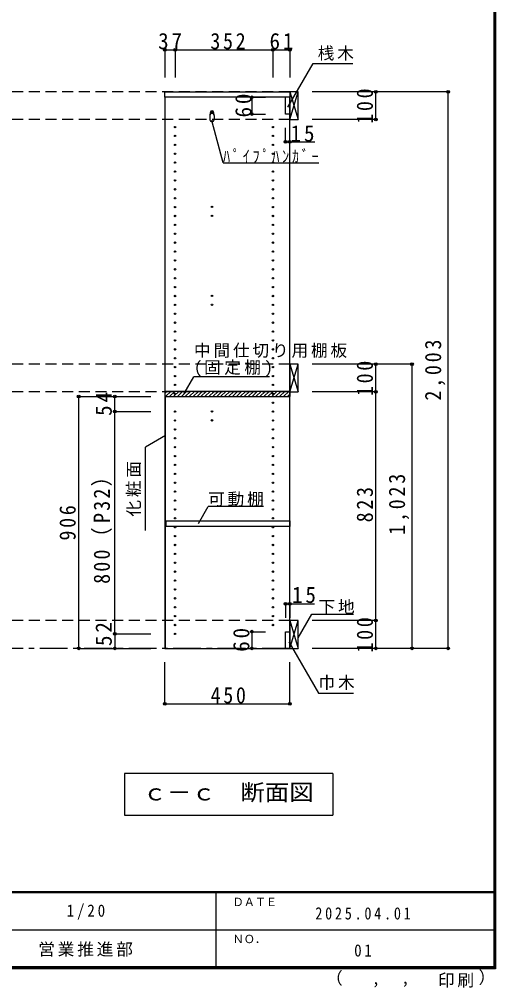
# Model space of a CAD drawing. Units: millimetres at full size, sheet at 1:20. Extents: x -3922 to 3878, y -2932 to 2722.
# Drawn here: x 2163 to 3878, y -2932 to 552 of the extents above; entities that cross this region are included whole.
import ezdxf
from ezdxf.enums import TextEntityAlignment as Align

# ---------------------------------------------------------------- set-up
doc = ezdxf.new("R2010")
doc.units = ezdxf.units.MM
doc.header["$LTSCALE"] = 20
doc.header["$PDMODE"] = 32
doc.header["$PDSIZE"] = 10
doc.linetypes.add('CHAIN1', pattern=[8, 5, -1, 1, -1])
doc.linetypes.add('DASHED2', pattern=[3, 2, -1])
for name, color, linetype in [('0-2_本体', 2, 'Continuous'), ('0-3_固定棚', 2, 'Continuous'), ('0-4_可動棚', 3, 'Continuous'), ('0-5', 4, 'Continuous'), ('0-6_ﾊﾟｲﾌﾟﾊﾝｶﾞｰ', 7, 'Continuous'), ('0-7_桟木・巾木', 2, 'Continuous'), ('0-8_引き出し', 3, 'Continuous'), ('0-A_文字', 7, 'Continuous'), ('0-B_寸法', 4, 'Continuous'), ('0-C_ハッチ', 4, 'Continuous'), ('F-1_枠', 6, 'Continuous'), ('F-A_文字', 7, 'Continuous')]:
    doc.layers.add(name, color=color, linetype=linetype)
doc.styles.add('ＭＳ ゴシック', font='')
doc.styles.get('ＭＳ ゴシック').set_extended_font_data('MS Gothic')

msp = doc.modelspace()

# ---------------------------------------------------------------- linework, layer by layer
at = {"layer": '0-2_本体'}
for p, q in [((2686.94, 271.73), (2686.94, 291.73)), ((2686.94, 291.73), (3136.94, 291.73)), ((3136.94, 291.73), (3136.94, 271.73)), ((3136.94, 271.73), (2686.94, 271.73)), ((2688.94, -1711.27), (2688.94, -805.27))]:
    msp.add_line(p, q, dxfattribs=at)
at = {"layer": '0-3_固定棚'}
for p, q in [((2686.94, -785.27), (2686.94, -805.27)), ((2686.94, -785.27), (3136.94, -785.27)), ((3136.94, -785.27), (3136.94, -805.27)), ((2686.94, -805.27), (3136.94, -805.27))]:
    msp.add_line(p, q, dxfattribs=at)
at = {"layer": '0-4_可動棚', "color": 2}
msp.add_lwpolyline([(2691.94, -1252.77), (3136.94, -1252.77), (3136.94, -1272.77), (2691.94, -1272.77)], close=True, dxfattribs=at)
at = {"layer": '0-5', "color": 3}
for p, q in [((2686.94, 271.73), (2686.94, -1711.27)), ((3136.94, 271.73), (2686.94, 271.73)), ((3136.94, -1711.27), (3136.94, 271.73)), ((2686.94, -1711.27), (3136.94, -1711.27))]:
    msp.add_line(p, q, dxfattribs=at)
at = {"layer": '0-5'}
for centre in [(2856.94, 218.23), (2856.94, 186.23), (2723.94, 164.73), (3075.94, 164.73), (2723.94, 132.73), (3075.94, 132.73), (2723.94, 100.73), (2723.94, 68.73), (3075.94, 100.73), (3075.94, 68.73), (2723.94, 36.73), (3075.94, 36.73), (2723.94, 4.73), (3075.94, 4.73), (2723.94, -27.27), (3075.94, -27.27), (2723.94, -59.27), (3075.94, -59.27), (2723.94, -91.27), (3075.94, -91.27), (2723.94, -123.27), (2856.94, -122.77), (3075.94, -123.27), (2723.94, -155.27), (2856.94, -154.77), (3075.94, -155.27), (2723.94, -187.27), (3075.94, -187.27), (2723.94, -219.27), (3075.94, -219.27), (2723.94, -251.27), (3075.94, -251.27), (2723.94, -283.27), (2723.94, -315.27), (3075.94, -283.27), (3075.94, -315.27), (2723.94, -347.27), (3075.94, -347.27), (2723.94, -379.27), (3075.94, -379.27), (2723.94, -411.27), (3075.94, -411.27), (2723.94, -443.27), (2856.94, -442.77), (3075.94, -443.27), (2723.94, -475.27), (2856.94, -474.77), (3075.94, -475.27), (2723.94, -507.27), (3075.94, -507.27), (2723.94, -539.27), (3075.94, -539.27), (2723.94, -571.27), (3075.94, -571.27), (2723.94, -603.27), (3075.94, -603.27), (2723.94, -635.27), (3075.94, -635.27), (2723.94, -667.27), (2723.94, -699.27), (3075.94, -667.27), (3075.94, -699.27), (2723.94, -731.27), (3075.94, -731.27), (2723.94, -763.27), (3075.94, -763.27), (2723.94, -795.27), (3075.94, -795.27), (3075.94, -827.27), (2723.94, -859.27), (2856.94, -858.77), (3075.94, -859.27), (2723.94, -891.27), (2856.94, -890.77), (3075.94, -891.27), (2723.94, -923.27), (3075.94, -923.27), (2723.94, -955.27), (3075.94, -955.27), (2723.94, -987.27), (3075.94, -987.27), (2723.94, -1019.27), (3075.94, -1019.27), (2723.94, -1051.27), (3075.94, -1051.27), (2723.94, -1083.27), (2723.94, -1115.27), (3075.94, -1083.27), (3075.94, -1115.27), (2723.94, -1147.27), (3075.94, -1147.27), (2723.94, -1179.27), (3075.94, -1179.27), (2723.94, -1211.27), (3075.94, -1211.27), (2723.94, -1243.27), (3075.94, -1243.27), (2723.94, -1275.27), (3075.94, -1275.27), (2723.94, -1307.27), (3075.94, -1307.27), (2723.94, -1339.27), (3075.94, -1339.27), (2723.94, -1371.27), (3075.94, -1371.27), (2723.94, -1403.27), (3075.94, -1403.27), (2723.94, -1435.27), (3075.94, -1435.27), (2723.94, -1467.27), (2723.94, -1499.27), (3075.94, -1467.27), (3075.94, -1499.27), (2723.94, -1531.27), (3075.94, -1531.27), (2723.94, -1563.27), (3075.94, -1563.27), (2723.94, -1595.27), (3075.94, -1595.27), (2723.94, -1627.27), (3075.94, -1627.27), (2723.94, -1659.27)]:
    msp.add_circle(centre, 2.5, dxfattribs=at)
at = {"layer": '0-6_ﾊﾟｲﾌﾟﾊﾝｶﾞｰ', "color": 2}
for p, q in [((2849.44, 206.23), (2849.44, 191.23)), ((2864.44, 206.23), (2864.44, 191.23))]:
    msp.add_line(p, q, dxfattribs=at)
at = {"layer": '0-6_ﾊﾟｲﾌﾟﾊﾝｶﾞｰ'}
for centre, radius, start, end in [((2895.54, 204.72), 46.13, 162.96035, 178.115), ((2856.94, 218.23), 5.5, 0, 180), ((2818.33, 204.72), 46.13, 1.885, 17.03965)]:
    msp.add_arc(centre, radius, start, end, dxfattribs=at)
at = {"layer": '0-6_ﾊﾟｲﾌﾟﾊﾝｶﾞｰ', "color": 2}
for centre, start, end in [((2856.94, 206.23), 0, 180), ((2856.94, 191.23), 180, 0)]:
    msp.add_arc(centre, 7.5, start, end, dxfattribs=at)
at = {"layer": '0-7_桟木・巾木'}
for p, q in [((3136.94, 271.73), (3121.94, 271.73)), ((3121.94, 211.73), (3121.94, 271.73)), ((3136.94, 271.73), (3136.94, 230.73)), ((3121.94, -1651.27), (3136.94, -1651.27)), ((3136.94, -1651.27), (3136.94, -1711.27))]:
    msp.add_line(p, q, dxfattribs=at)
for points in [[(3136.94, 211.73), (3125.44, 211.73), (3121.94, 211.73)], [(3136.94, -1711.27), (3121.94, -1711.27), (3121.94, -1651.27)]]:
    msp.add_lwpolyline(points, dxfattribs=at)
at = {"layer": '0-8_引き出し'}
for p, q in [((3136.94, 291.73), (3136.94, 191.73)), ((3166.94, 291.73), (3136.94, 291.73)), ((3166.94, 191.73), (3166.94, 291.73)), ((3136.94, 191.73), (3166.94, 191.73)), ((3136.94, -688.27), (3136.94, -788.27)), ((3166.94, -688.27), (3136.94, -688.27)), ((3166.94, -788.27), (3166.94, -688.27)), ((3136.94, -788.27), (3166.94, -788.27)), ((3136.94, -1611.27), (3136.94, -1711.27)), ((3166.94, -1611.27), (3136.94, -1611.27)), ((3166.94, -1711.27), (3166.94, -1611.27)), ((3136.94, -1711.27), (3166.94, -1711.27))]:
    msp.add_line(p, q, dxfattribs=at)
at = {"layer": '0-8_引き出し', "color": 7}
for p, q in [((3136.94, 191.73), (3166.94, 291.73)), ((3136.94, 291.73), (3166.94, 191.73)), ((3136.94, -788.27), (3166.94, -688.27)), ((3136.94, -688.27), (3166.94, -788.27)), ((3136.94, -1711.27), (3166.94, -1611.27)), ((3136.94, -1611.27), (3166.94, -1711.27))]:
    msp.add_line(p, q, dxfattribs=at)
at = {"layer": '0-A_文字'}
for p, q in [((3130.27, 236.27), (3221.14, 393.67)), ((3221.14, 393.67), (3363.37, 393.67)), ((2896.68, 35.43), (2856.94, 183.73)), ((2896.68, 35.43), (3241.68, 35.43)), ((2757.02, -794.33), (2792.04, -733.68)), ((3063.42, -733.68), (2792.04, -733.68)), ((2688.94, -945.78), (2616.94, -987.35)), ((2616.94, -1287.35), (2616.94, -987.35)), ((2807.81, -1261.83), (2842.83, -1201.18)), ((3042.83, -1201.18), (2842.83, -1201.18)), ((3166.94, -1672.95), (3215.71, -1588.48)), ((3215.71, -1588.48), (3366.24, -1588.48)), ((3291.94, -2161.27), (3291.94, -2311.27)), ((2541.94, -2311.27), (3291.94, -2311.27))]:
    msp.add_line(p, q, dxfattribs=at)
at = {"layer": '0-A_文字', "linetype": 'CHAIN1'}
msp.add_line((3136.94, -1711.27), (-3153.06, -1711.27), dxfattribs=at)
at = {"layer": '0-A_文字'}
for points in [[(3133.13, -1687.54), (3240.21, -1873.01), (3366.24, -1873.01)], [(3291.94, -2161.27), (2541.94, -2161.27), (2541.94, -2311.27)]]:
    msp.add_lwpolyline(points, dxfattribs=at)
at = {"layer": '0-B_寸法'}
for p, q in [((2686.94, 442.73), (2686.94, 342.73)), ((2686.94, 442.73), (3136.94, 442.73)), ((2723.94, 442.73), (2723.94, 342.73)), ((3075.94, 442.73), (3075.94, 342.73)), ((3136.94, 442.73), (3136.94, 342.73)), ((3446.94, 291.73), (3216.94, 291.73)), ((3706.94, 291.73), (3216.94, 291.73)), ((3446.94, 191.73), (3446.94, 291.73)), ((3706.94, -1711.27), (3706.94, 291.73)), ((2999.94, 271.73), (2999.94, 211.73)), ((2999.94, 271.73), (3049.94, 271.73)), ((2999.94, 211.73), (3049.94, 211.73)), ((3446.94, 191.73), (3216.94, 191.73)), ((3121.94, 111.73), (3121.94, 161.73)), ((3136.94, 111.73), (3136.94, 161.73)), ((3121.94, 111.73), (3227.69, 111.73)), ((3446.94, -688.27), (3216.94, -688.27)), ((3446.94, -788.27), (3446.94, -688.27)), ((3576.94, -688.27), (3446.94, -688.27)), ((3576.94, -1711.27), (3576.94, -688.27)), ((3446.94, -788.27), (3216.94, -788.27)), ((3446.94, -1611.27), (3446.94, -788.27)), ((2376.94, -1711.27), (2376.94, -805.27)), ((2376.94, -805.27), (2636.94, -805.27)), ((2506.94, -859.27), (2506.94, -805.27)), ((2506.94, -805.27), (2636.94, -805.27)), ((2506.94, -1659.27), (2506.94, -859.27)), ((2506.94, -859.27), (2636.94, -859.27)), ((3121.94, -1551.27), (3121.94, -1601.27)), ((3121.94, -1551.27), (3225.4, -1551.27)), ((3136.94, -1551.27), (3136.94, -1601.27)), ((3446.94, -1611.27), (3216.94, -1611.27)), ((3446.94, -1711.27), (3446.94, -1611.27)), ((2506.94, -1659.27), (2506.94, -1711.27)), ((2506.94, -1659.27), (2636.94, -1659.27)), ((2506.94, -1659.27), (2636.94, -1659.27)), ((2999.94, -1651.27), (2999.94, -1711.27)), ((2999.94, -1651.27), (3049.94, -1651.27)), ((2376.94, -1711.27), (2636.94, -1711.27)), ((2506.94, -1711.27), (2636.94, -1711.27)), ((2999.94, -1711.27), (3049.94, -1711.27)), ((3446.94, -1711.27), (3216.94, -1711.27)), ((3706.94, -1711.27), (3216.94, -1711.27)), ((3576.94, -1711.27), (3446.94, -1711.27)), ((2686.94, -1911.27), (2686.94, -1761.27)), ((3136.94, -1911.27), (3136.94, -1761.27)), ((2686.94, -1911.27), (3136.94, -1911.27))]:
    msp.add_line(p, q, dxfattribs=at)
at = {"layer": '0-B_寸法', "linetype": 'DASHED2'}
for p, q in [((3136.94, 291.73), (-3153.06, 291.73)), ((3136.94, 191.73), (-3153.06, 191.73)), ((3136.94, -688.27), (-3153.06, -688.27)), ((3136.94, -788.27), (-3153.06, -788.27)), ((3136.94, -1611.27), (-3153.06, -1611.27))]:
    msp.add_line(p, q, dxfattribs=at)
at = {"layer": '0-B_寸法', "color": 7}
for p in [(2686.94, 442.73), (2723.94, 442.73), (3075.94, 442.73), (3136.94, 442.73), (3446.94, 291.73), (3706.94, 291.73), (2999.94, 271.73), (2999.94, 211.73), (3446.94, 191.73), (3121.94, 111.73), (3136.94, 111.73), (3446.94, -688.27), (3576.94, -688.27), (2376.94, -805.27), (2506.94, -805.27), (3446.94, -788.27), (2506.94, -859.27), (3121.94, -1551.27), (3136.94, -1551.27), (3446.94, -1611.27), (2506.94, -1659.27), (2999.94, -1651.27), (2376.94, -1711.27), (2506.94, -1711.27), (2999.94, -1711.27), (3446.94, -1711.27), (3576.94, -1711.27), (3706.94, -1711.27), (2686.94, -1911.27), (3136.94, -1911.27)]:
    msp.add_point(p, dxfattribs=at)
at = {"layer": '0-C_ハッチ'}
for p, q in [((2686.94, -794.22), (2695.89, -785.27)), ((2690.03, -805.27), (2710.03, -785.27)), ((2704.17, -805.27), (2724.17, -785.27)), ((2718.31, -805.27), (2738.31, -785.27)), ((2732.45, -805.27), (2752.45, -785.27)), ((2746.6, -805.27), (2766.6, -785.27)), ((2760.74, -805.27), (2780.74, -785.27)), ((2774.88, -805.27), (2794.88, -785.27)), ((2789.02, -805.27), (2809.02, -785.27)), ((2803.17, -805.27), (2823.17, -785.27)), ((2817.31, -805.27), (2837.31, -785.27)), ((2831.45, -805.27), (2851.45, -785.27)), ((2845.59, -805.27), (2865.59, -785.27)), ((2859.73, -805.27), (2879.73, -785.27)), ((2873.88, -805.27), (2893.88, -785.27)), ((2888.02, -805.27), (2908.02, -785.27)), ((2902.16, -805.27), (2922.16, -785.27)), ((2916.3, -805.27), (2936.3, -785.27)), ((2930.44, -805.27), (2950.44, -785.27)), ((2944.59, -805.27), (2964.59, -785.27)), ((2958.73, -805.27), (2978.73, -785.27)), ((2972.87, -805.27), (2992.87, -785.27)), ((2987.01, -805.27), (3007.01, -785.27)), ((3001.16, -805.27), (3021.16, -785.27)), ((3015.3, -805.27), (3035.3, -785.27)), ((3029.44, -805.27), (3049.44, -785.27)), ((3043.58, -805.27), (3063.58, -785.27)), ((3057.72, -805.27), (3077.72, -785.27)), ((3071.87, -805.27), (3091.87, -785.27)), ((3086.01, -805.27), (3106.01, -785.27)), ((3100.15, -805.27), (3120.15, -785.27)), ((3114.29, -805.27), (3134.29, -785.27)), ((3128.43, -805.27), (3136.94, -796.76))]:
    msp.add_line(p, q, dxfattribs=at)
at = {"layer": 'F-1_枠'}
for p, q in [((3871.3, 2722.29), (3871.3, -2864.37)), ((3874.63, 2722.29), (3874.63, -2864.37)), ((3877.97, 2722.29), (3877.97, -2864.37)), ((3877.97, -2587.71), (-3922.03, -2587.71)), ((3877.97, -2591.04), (-3922.03, -2591.04)), ((2871.3, -2591.04), (2871.3, -2857.71)), ((-22.03, -2724.37), (3871.3, -2724.38)), ((3877.97, -2857.71), (-3922.03, -2857.71)), ((3877.97, -2861.04), (-3922.03, -2861.04)), ((3877.97, -2864.37), (-3922.03, -2864.37))]:
    msp.add_line(p, q, dxfattribs=at)

# ---------------------------------------------------------------- texts
at = {"layer": '0-A_文字', "style": 'ＭＳ ゴシック', "width": 1.1}
msp.add_text('ｃ－ｃ\u3000断面図', height=58.65, dxfattribs=at).set_placement((2606.94, -2276.27), align=Align.BOTTOM_LEFT)
at = {"layer": '0-A_文字', "char_height": 43.99, "attachment_point": 7, "style": 'ＭＳ ゴシック'}
for s, insert in [('\\T1.17;桟木', (3237.35, 403.88)), ('\\T1.39;\\W0.85;ﾊﾟｲﾌﾟﾊﾝｶﾞｰ', (2896.68, 35.43)), ('\\T1.17;中間仕切り用棚板', (2792.04, -666.12)), ('\\T1.21;(固定棚)', (2792.04, -733.68)), ('\\T1.17;可動棚', (2842.83, -1201.18)), ('\\T1.17;下地', (3240.21, -1588.48)), ('\\T1.17;巾木', (3240.21, -1861.06))]:
    msp.add_mtext(s, dxfattribs=dict(at, insert=insert))
at = {"layer": '0-A_文字', "insert": (2601.94, -1237.35), "char_height": 43.99, "attachment_point": 7, "rotation": 90, "style": 'ＭＳ ゴシック'}
msp.add_mtext('\\T1.17;化粧面', dxfattribs=at)
at = {"layer": '0-B_寸法', "color": 7, "char_height": 58.65, "attachment_point": 7, "style": 'ＭＳ ゴシック'}
for s, insert in [('\\T1.27;\\W0.95;37', (2662.94, 443.94)), ('\\T1.27;\\W0.9;352', (2850.94, 443.94)), ('\\T1.27;\\W0.95;61', (3063.94, 443.94)), ('\\T1.27;\\W0.95;15', (3139.83, 111.73)), ('\\T1.27;\\W0.95;15', (3144.85, -1548.8)), ('\\T1.27;\\W0.9;450', (2851.94, -1910.06))]:
    msp.add_mtext(s, dxfattribs=dict(at, insert=insert))
at = {"layer": '0-B_寸法', "color": 7, "char_height": 58.65, "attachment_point": 7, "rotation": 90, "style": 'ＭＳ ゴシック'}
for s, insert in [('\\T1.27;\\W0.95;60', (2999.94, 199.23)), ('\\T1.27;\\W0.9;100', (3436.94, 176.73)), ('\\T1.28;\\W0.9;2,003', (3696.94, -819.77)), ('\\T1.27;\\W0.9;100', (3436.94, -803.27)), ('\\T1.27;\\W0.95;54', (2496.94, -874.77)), ('\\T1.22;\\W0.9;800（P32）', (2496.94, -1479.27)), ('\\T1.28;\\W0.9;1,023', (3566.94, -1302.77)), ('\\T1.27;\\W0.9;823', (3436.94, -1257.77)), ('\\T1.27;\\W0.9;906', (2366.94, -1323.27)), ('\\T1.27;\\W0.95;52', (2496.94, -1703)), ('\\T1.27;\\W0.9;100', (3436.94, -1726.27)), ('\\T1.27;\\W0.95;60', (2992.33, -1723.77))]:
    msp.add_mtext(s, dxfattribs=dict(at, insert=insert))
at = {"layer": 'F-A_文字', "style": 'ＭＳ ゴシック'}
for s, height, p in [('ＤＡＴＥ', 29.33, (2931.3, -2647.71)), ('ＮＯ．', 29.33, (2931.3, -2781.04)), ('（', 43.99, (3267.32, -2933.25)), ('）', 43.99, (3816.9, -2930.46)), (',', 43.99, (3432.15, -2933.25)), (',', 43.99, (3538.1, -2931.39))]:
    msp.add_text(s, height=height, dxfattribs=at).set_placement(p, align=Align.BOTTOM_LEFT)
at = {"layer": 'F-A_文字', "char_height": 43.99, "attachment_point": 7, "style": 'ＭＳ ゴシック'}
for s, insert in [('\\T1.38;\\W0.9;1/20', (2333.8, -2687.71)), ('\\T1.39;\\W0.85;2025.04.01', (3228.8, -2687.71)), ('\\T1.17;営業推進部', (2231.3, -2821.04)), ('\\T1.36;\\W0.9;01', (3368.8, -2821.04)), ('\\T1.17;印刷', (3670.07, -2932.32))]:
    msp.add_mtext(s, dxfattribs=dict(at, insert=insert))

doc.saveas('drawing.dxf')
